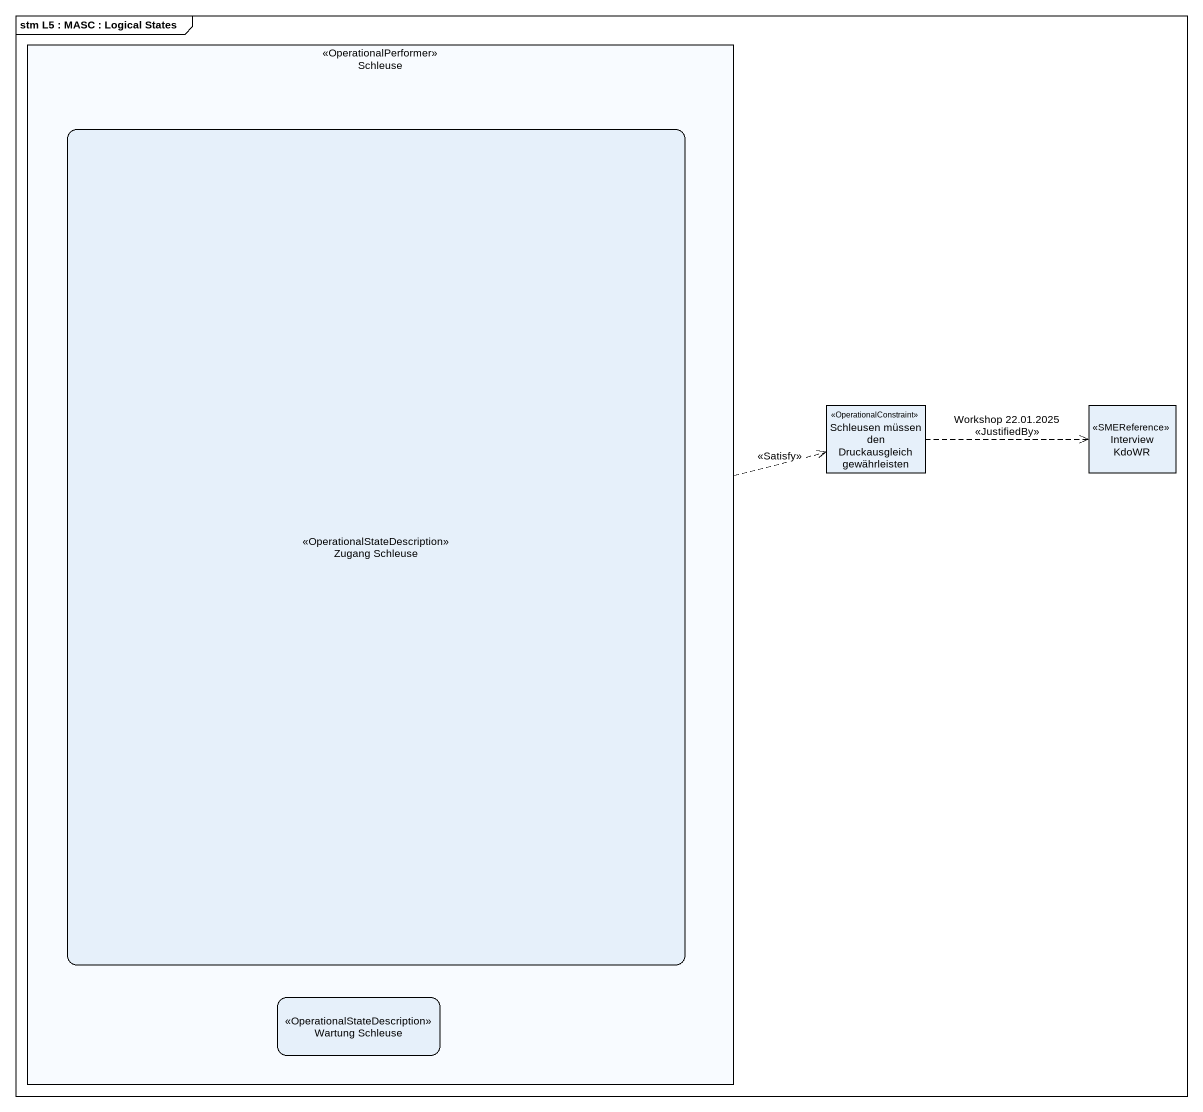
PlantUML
@startuml
mainframe stm L5 : MASC : Logical States
hide empty description
state Schleuse <<OperationalPerformer>> {
  state "Zugang Schleuse" as Zugang_Schleuse <<OperationalStateDescription>>
  state "Wartung Schleuse" as Wartung_Schleuse <<OperationalStateDescription>>
}
state "Schleusen müssen den Druckausgleich gewährleisten" as Schleusen_müssen_den <<OperationalConstraint>>
state "Interview KdoWR" as Interview_KdoWR <<SMEReference>>
Schleuse -right[dashed]-> Schleusen_müssen_den : <<Satisfy>>
Schleusen_müssen_den -right[dashed]-> Interview_KdoWR : Workshop 22.01.2025\n<<JustifiedBy>>
@enduml
